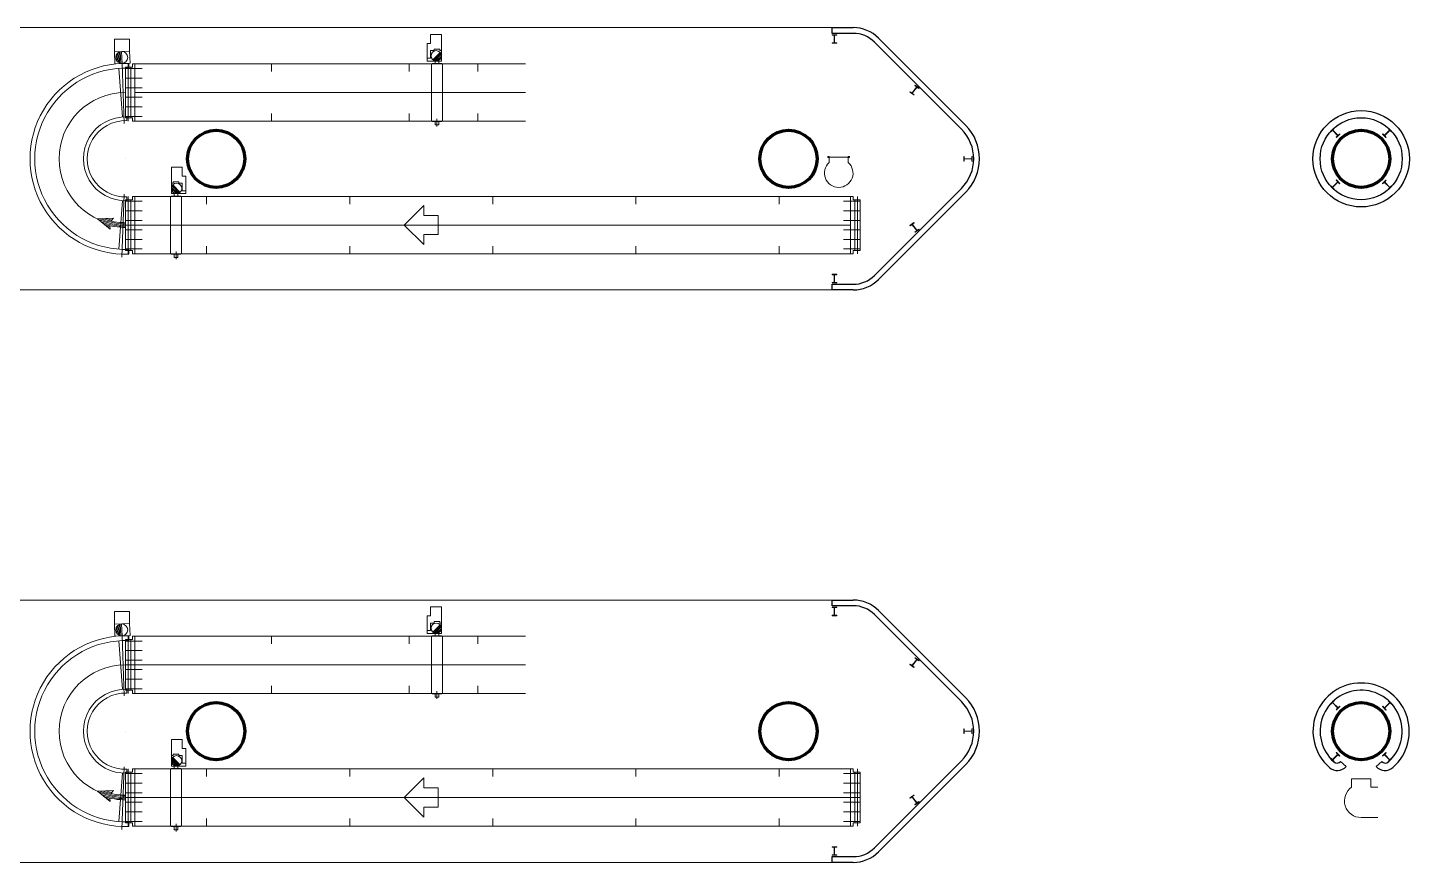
# Model space of a CAD drawing. Header units: metres. Extents: x 1807 to 3745, y 842 to 1968.
# Drawn here: x 3410.05 to 3439.01, y 1545.25 to 1562.75 of the extents above; entities that cross this region are included whole.
import ezdxf

# ---------------------------------------------------------------- set-up
doc = ezdxf.new("R2010")
doc.units = ezdxf.units.M
doc.header["$MEASUREMENT"] = 0
doc.layers.add('Level 1', color=7, linetype='Continuous', lineweight=0)

msp = doc.modelspace()

# ---------------------------------------------------------------- linework, layer by layer
at = {"layer": 'Level 1', "color": 7, "linetype": 'Continuous', "lineweight": 0}
for p, q in [((3390.647, 1562.75), (3427.354, 1562.75)), ((3427.884, 1562.53), (3429.707, 1560.707)), ((3412.188, 1562.256), (3411.868, 1562.242)), ((3411.868, 1562.242), (3411.879, 1561.992)), ((3411.92, 1562.194), (3411.927, 1562.044)), ((3411.944, 1562.22), (3411.953, 1562.02)), ((3411.968, 1562.236), (3411.978, 1562.007)), ((3411.993, 1562.245), (3412.004, 1562)), ((3412.018, 1562.248), (3412.029, 1561.999)), ((3412.188, 1562.256), (3412.199, 1562.006)), ((3418.497, 1562.11), (3418.497, 1562.268)), ((3418.569, 1562.268), (3418.497, 1562.268)), ((3418.697, 1562.232), (3418.543, 1562.078)), ((3418.711, 1562.211), (3418.563, 1562.063)), ((3418.689, 1562.298), (3418.568, 1562.298)), ((3418.569, 1562.268), (3418.569, 1562.298)), ((3418.721, 1562.186), (3418.589, 1562.053)), ((3418.725, 1562.153), (3418.621, 1562.05)), ((3418.689, 1562.268), (3418.689, 1562.298)), ((3418.725, 1562.268), (3418.689, 1562.268)), ((3418.725, 1562.05), (3418.725, 1562.268)), ((3412.199, 1562.006), (3411.879, 1561.992)), ((3412.1, 1561.92), (3412.1, 1560.86)), ((3412.1, 1561.92), (3412.25, 1561.92)), ((3412.1, 1560.88), (3412.1, 1561.9)), ((3412.1, 1561.89), (3412.45, 1561.89)), ((3412.17, 1561.899), (3412.17, 1561.999)), ((3412.25, 1561.99), (3412.3, 1561.99)), ((3412.25, 1561.92), (3412.25, 1561.99)), ((3420.488, 1561.99), (3412.3, 1561.99)), ((3415.163, 1561.99), (3415.163, 1561.83)), ((3418.047, 1561.99), (3418.047, 1561.83)), ((3418.497, 1562.11), (3418.425, 1562.11)), ((3418.425, 1562.05), (3418.425, 1562.11)), ((3418.725, 1562.05), (3418.425, 1562.05)), ((3418.529, 1562), (3418.729, 1562)), ((3418.589, 1562), (3418.589, 1562.05)), ((3418.669, 1562), (3418.669, 1562.05)), ((3419.489, 1561.99), (3419.489, 1561.83)), ((3412.1, 1561.69), (3412.45, 1561.69)), ((3410.709, 1561.391), (3410.711, 1561.389)), ((3410.711, 1561.391), (3410.709, 1561.389)), ((3412.099, 1561.391), (3412.101, 1561.389)), ((3412.101, 1561.391), (3412.099, 1561.389)), ((3412.099, 1561.391), (3412.101, 1561.389)), ((3412.099, 1561.389), (3412.101, 1561.391)), ((3412.1, 1561.49), (3412.45, 1561.49)), ((3412.1, 1561.29), (3412.45, 1561.29)), ((3412.299, 1561.391), (3412.301, 1561.389)), ((3412.299, 1561.389), (3412.301, 1561.391)), ((3415.162, 1561.391), (3415.164, 1561.389)), ((3415.162, 1561.389), (3415.164, 1561.391)), ((3415.262, 1561.391), (3415.264, 1561.389)), ((3415.262, 1561.389), (3415.264, 1561.391)), ((3417.99, 1561.391), (3417.988, 1561.389)), ((3417.99, 1561.389), (3417.988, 1561.391)), ((3418.046, 1561.391), (3418.048, 1561.389)), ((3418.046, 1561.389), (3418.048, 1561.391)), ((3418.146, 1561.391), (3418.148, 1561.389)), ((3418.146, 1561.389), (3418.148, 1561.391)), ((3419.488, 1561.391), (3419.49, 1561.389)), ((3419.488, 1561.389), (3419.49, 1561.391)), ((3419.49, 1561.391), (3419.488, 1561.389)), ((3419.49, 1561.389), (3419.488, 1561.391)), ((3419.588, 1561.391), (3419.59, 1561.389)), ((3419.588, 1561.389), (3419.59, 1561.391)), ((3412.1, 1561.09), (3412.45, 1561.09)), ((3412.1, 1560.89), (3412.45, 1560.89)), ((3412.1, 1560.86), (3412.25, 1560.86)), ((3412.129, 1560.88), (3412.129, 1560.799)), ((3412.25, 1560.86), (3412.25, 1560.79)), ((3412.25, 1560.79), (3412.3, 1560.79)), ((3420.488, 1560.79), (3412.3, 1560.79)), ((3415.163, 1560.95), (3415.163, 1560.79)), ((3418.047, 1560.95), (3418.047, 1560.79)), ((3418.529, 1560.78), (3418.729, 1560.78)), ((3418.589, 1560.71), (3418.589, 1560.78)), ((3418.589, 1560.71), (3418.669, 1560.71)), ((3418.669, 1560.71), (3418.669, 1560.78)), ((3419.489, 1560.95), (3419.489, 1560.79)), ((3412.099, 1559.999), (3412.101, 1560.001)), ((3412.099, 1560.001), (3412.101, 1559.999)), ((3413.1, 1559.518), (3413.22, 1559.518)), ((3413.1, 1559.488), (3413.1, 1559.518)), ((3413.22, 1559.488), (3413.22, 1559.518)), ((3413.064, 1559.488), (3413.1, 1559.488)), ((3413.064, 1559.27), (3413.064, 1559.488)), ((3413.064, 1559.373), (3413.168, 1559.27)), ((3413.064, 1559.27), (3413.364, 1559.27)), ((3413.067, 1559.406), (3413.2, 1559.273)), ((3413.077, 1559.431), (3413.225, 1559.283)), ((3413.092, 1559.452), (3413.246, 1559.297)), ((3413.12, 1559.22), (3413.12, 1559.27)), ((3413.2, 1559.22), (3413.2, 1559.27)), ((3413.22, 1559.488), (3413.292, 1559.488)), ((3413.292, 1559.33), (3413.292, 1559.488)), ((3413.292, 1559.33), (3413.364, 1559.33)), ((3413.364, 1559.27), (3413.364, 1559.33)), ((3429.707, 1559.293), (3427.884, 1557.47)), ((3412.1, 1558.08), (3412.1, 1559.14)), ((3412.1, 1559.14), (3412.25, 1559.14)), ((3412.1, 1558.1), (3412.1, 1559.12)), ((3412.1, 1559.11), (3412.45, 1559.11)), ((3412.129, 1559.12), (3412.129, 1559.201)), ((3412.25, 1559.21), (3412.3, 1559.21)), ((3412.25, 1559.14), (3412.25, 1559.21)), ((3412.3, 1559.21), (3427.3, 1559.21)), ((3413.26, 1559.22), (3413.06, 1559.22)), ((3413.8, 1559.05), (3413.8, 1559.21)), ((3416.8, 1559.05), (3416.8, 1559.21)), ((3418.355, 1559.02), (3417.945, 1558.61)), ((3418.355, 1558.81), (3418.355, 1559.02)), ((3419.8, 1559.05), (3419.8, 1559.21)), ((3422.8, 1559.05), (3422.8, 1559.21)), ((3425.8, 1559.05), (3425.8, 1559.21)), ((3427.5, 1559.11), (3427.15, 1559.11)), ((3427.35, 1559.21), (3427.3, 1559.21)), ((3427.35, 1559.14), (3427.35, 1559.21)), ((3427.5, 1559.14), (3427.35, 1559.14)), ((3427.5, 1559.14), (3427.5, 1558.08)), ((3411.85, 1558.755), (3411.514, 1558.74)), ((3411.778, 1558.525), (3411.514, 1558.74)), ((3411.85, 1558.755), (3411.795, 1558.695)), ((3412.1, 1558.91), (3412.45, 1558.91)), ((3412.1, 1558.71), (3412.45, 1558.71)), ((3412.1, 1558.66), (3412.1, 1558.56)), ((3418.655, 1558.81), (3418.355, 1558.81)), ((3418.655, 1558.41), (3418.655, 1558.81)), ((3427.5, 1558.91), (3427.15, 1558.91)), ((3427.5, 1558.71), (3427.15, 1558.71)), ((3411.778, 1558.525), (3411.771, 1558.598)), ((3412.099, 1558.609), (3412.101, 1558.611)), ((3412.099, 1558.611), (3412.101, 1558.609)), ((3412.099, 1558.609), (3412.101, 1558.611)), ((3412.099, 1558.611), (3412.101, 1558.609)), ((3412.1, 1558.51), (3412.45, 1558.51)), ((3412.299, 1558.609), (3412.301, 1558.611)), ((3412.299, 1558.611), (3412.301, 1558.609)), ((3412.299, 1558.611), (3412.301, 1558.609)), ((3412.299, 1558.609), (3412.301, 1558.611)), ((3413.799, 1558.609), (3413.801, 1558.611)), ((3413.799, 1558.611), (3413.801, 1558.609)), ((3413.799, 1558.611), (3413.801, 1558.609)), ((3413.799, 1558.609), (3413.801, 1558.611)), ((3413.899, 1558.609), (3413.901, 1558.611)), ((3413.899, 1558.611), (3413.901, 1558.609)), ((3416.799, 1558.609), (3416.801, 1558.611)), ((3416.799, 1558.611), (3416.801, 1558.609)), ((3416.899, 1558.609), (3416.901, 1558.611)), ((3416.899, 1558.611), (3416.901, 1558.609)), ((3417.946, 1558.609), (3417.944, 1558.611)), ((3417.946, 1558.611), (3417.944, 1558.609)), ((3418.355, 1558.2), (3417.945, 1558.61)), ((3418.301, 1558.609), (3418.299, 1558.611)), ((3418.301, 1558.611), (3418.299, 1558.609)), ((3418.355, 1558.2), (3418.355, 1558.41)), ((3418.655, 1558.41), (3418.355, 1558.41)), ((3419.799, 1558.609), (3419.801, 1558.611)), ((3419.799, 1558.611), (3419.801, 1558.609)), ((3419.899, 1558.609), (3419.901, 1558.611)), ((3419.899, 1558.611), (3419.901, 1558.609)), ((3422.799, 1558.609), (3422.801, 1558.611)), ((3422.799, 1558.611), (3422.801, 1558.609)), ((3422.899, 1558.609), (3422.901, 1558.611)), ((3422.899, 1558.611), (3422.901, 1558.609)), ((3425.799, 1558.609), (3425.801, 1558.611)), ((3425.799, 1558.611), (3425.801, 1558.609)), ((3425.899, 1558.609), (3425.901, 1558.611)), ((3425.899, 1558.611), (3425.901, 1558.609)), ((3427.5, 1558.51), (3427.15, 1558.51)), ((3427.301, 1558.611), (3427.299, 1558.609)), ((3427.301, 1558.609), (3427.299, 1558.611)), ((3427.501, 1558.611), (3427.499, 1558.609)), ((3427.501, 1558.609), (3427.499, 1558.611)), ((3412.1, 1558.31), (3412.45, 1558.31)), ((3412.1, 1558.11), (3412.45, 1558.11)), ((3412.1, 1558.08), (3412.25, 1558.08)), ((3412.17, 1558.001), (3412.17, 1558.101)), ((3412.25, 1558.08), (3412.25, 1558.01)), ((3413.8, 1558.01), (3413.8, 1558.17)), ((3416.8, 1558.01), (3416.8, 1558.17)), ((3419.8, 1558.01), (3419.8, 1558.17)), ((3422.8, 1558.01), (3422.8, 1558.17)), ((3425.8, 1558.01), (3425.8, 1558.17)), ((3427.5, 1558.31), (3427.15, 1558.31)), ((3427.5, 1558.11), (3427.15, 1558.11)), ((3427.5, 1558.08), (3427.35, 1558.08)), ((3427.35, 1558.08), (3427.35, 1558.01)), ((3412.25, 1558.01), (3412.3, 1558.01)), ((3412.3, 1558.01), (3427.3, 1558.01)), ((3413.26, 1558), (3413.06, 1558)), ((3413.12, 1557.93), (3413.12, 1558)), ((3413.2, 1557.93), (3413.12, 1557.93)), ((3413.2, 1557.93), (3413.2, 1558)), ((3427.35, 1558.01), (3427.3, 1558.01)), ((3427.354, 1557.25), (3390.647, 1557.25)), ((3390.647, 1550.75), (3427.354, 1550.75)), ((3412.188, 1550.256), (3411.868, 1550.242)), ((3412.188, 1550.256), (3412.199, 1550.006)), ((3418.497, 1550.11), (3418.497, 1550.268)), ((3418.569, 1550.268), (3418.497, 1550.268)), ((3418.689, 1550.298), (3418.568, 1550.298)), ((3418.569, 1550.268), (3418.569, 1550.298)), ((3418.689, 1550.268), (3418.689, 1550.298)), ((3418.725, 1550.268), (3418.689, 1550.268)), ((3418.725, 1550.05), (3418.725, 1550.268)), ((3427.884, 1550.53), (3429.707, 1548.707)), ((3411.868, 1550.242), (3411.879, 1549.992)), ((3412.199, 1550.006), (3411.879, 1549.992)), ((3411.92, 1550.194), (3411.927, 1550.044)), ((3411.944, 1550.22), (3411.953, 1550.02)), ((3411.968, 1550.236), (3411.978, 1550.007)), ((3411.993, 1550.245), (3412.004, 1550)), ((3412.018, 1550.248), (3412.029, 1549.999)), ((3412.17, 1549.899), (3412.17, 1549.999)), ((3412.25, 1549.99), (3412.3, 1549.99)), ((3412.25, 1549.92), (3412.25, 1549.99)), ((3420.488, 1549.99), (3412.3, 1549.99)), ((3415.163, 1549.99), (3415.163, 1549.83)), ((3418.047, 1549.99), (3418.047, 1549.83)), ((3418.497, 1550.11), (3418.425, 1550.11)), ((3418.425, 1550.05), (3418.425, 1550.11)), ((3418.725, 1550.05), (3418.425, 1550.05)), ((3418.529, 1550), (3418.729, 1550)), ((3418.697, 1550.232), (3418.543, 1550.078)), ((3418.711, 1550.211), (3418.563, 1550.063)), ((3418.721, 1550.186), (3418.589, 1550.053)), ((3418.589, 1550), (3418.589, 1550.05)), ((3418.725, 1550.153), (3418.621, 1550.05)), ((3418.669, 1550), (3418.669, 1550.05)), ((3419.489, 1549.99), (3419.489, 1549.83)), ((3412.1, 1549.92), (3412.1, 1548.86)), ((3412.1, 1549.92), (3412.25, 1549.92)), ((3412.1, 1548.88), (3412.1, 1549.9)), ((3412.1, 1549.89), (3412.45, 1549.89)), ((3412.1, 1549.69), (3412.45, 1549.69)), ((3410.709, 1549.391), (3410.711, 1549.389)), ((3410.711, 1549.391), (3410.709, 1549.389)), ((3412.099, 1549.391), (3412.101, 1549.389)), ((3412.101, 1549.391), (3412.099, 1549.389)), ((3412.099, 1549.391), (3412.101, 1549.389)), ((3412.099, 1549.389), (3412.101, 1549.391)), ((3412.1, 1549.49), (3412.45, 1549.49)), ((3412.299, 1549.391), (3412.301, 1549.389)), ((3412.299, 1549.389), (3412.301, 1549.391)), ((3415.162, 1549.391), (3415.164, 1549.389)), ((3415.162, 1549.389), (3415.164, 1549.391)), ((3415.262, 1549.391), (3415.264, 1549.389)), ((3415.262, 1549.389), (3415.264, 1549.391)), ((3417.99, 1549.391), (3417.988, 1549.389)), ((3417.99, 1549.389), (3417.988, 1549.391)), ((3418.046, 1549.391), (3418.048, 1549.389)), ((3418.046, 1549.389), (3418.048, 1549.391)), ((3418.146, 1549.391), (3418.148, 1549.389)), ((3418.146, 1549.389), (3418.148, 1549.391)), ((3419.488, 1549.391), (3419.49, 1549.389)), ((3419.488, 1549.389), (3419.49, 1549.391)), ((3419.49, 1549.391), (3419.488, 1549.389)), ((3419.49, 1549.389), (3419.488, 1549.391)), ((3419.588, 1549.391), (3419.59, 1549.389)), ((3419.588, 1549.389), (3419.59, 1549.391)), ((3412.1, 1549.29), (3412.45, 1549.29)), ((3412.1, 1549.09), (3412.45, 1549.09)), ((3412.1, 1548.89), (3412.45, 1548.89)), ((3412.1, 1548.86), (3412.25, 1548.86)), ((3412.129, 1548.88), (3412.129, 1548.799)), ((3412.25, 1548.86), (3412.25, 1548.79)), ((3415.163, 1548.95), (3415.163, 1548.79)), ((3418.047, 1548.95), (3418.047, 1548.79)), ((3419.489, 1548.95), (3419.489, 1548.79)), ((3412.25, 1548.79), (3412.3, 1548.79)), ((3420.488, 1548.79), (3412.3, 1548.79)), ((3418.529, 1548.78), (3418.729, 1548.78)), ((3418.589, 1548.71), (3418.589, 1548.78)), ((3418.589, 1548.71), (3418.669, 1548.71)), ((3418.669, 1548.71), (3418.669, 1548.78)), ((3412.099, 1547.999), (3412.101, 1548.001)), ((3412.099, 1548.001), (3412.101, 1547.999)), ((3413.064, 1547.488), (3413.1, 1547.488)), ((3413.064, 1547.27), (3413.064, 1547.488)), ((3413.064, 1547.373), (3413.168, 1547.27)), ((3413.067, 1547.406), (3413.2, 1547.273)), ((3413.077, 1547.431), (3413.225, 1547.283)), ((3413.092, 1547.452), (3413.246, 1547.297)), ((3413.1, 1547.518), (3413.22, 1547.518)), ((3413.1, 1547.488), (3413.1, 1547.518)), ((3413.22, 1547.488), (3413.22, 1547.518)), ((3413.22, 1547.488), (3413.292, 1547.488)), ((3413.292, 1547.33), (3413.292, 1547.488)), ((3412.1, 1546.08), (3412.1, 1547.14)), ((3412.1, 1547.14), (3412.25, 1547.14)), ((3412.1, 1546.1), (3412.1, 1547.12)), ((3412.1, 1547.11), (3412.45, 1547.11)), ((3412.129, 1547.12), (3412.129, 1547.201)), ((3412.25, 1547.21), (3412.3, 1547.21)), ((3412.25, 1547.14), (3412.25, 1547.21)), ((3412.3, 1547.21), (3427.3, 1547.21)), ((3413.26, 1547.22), (3413.06, 1547.22)), ((3413.064, 1547.27), (3413.364, 1547.27)), ((3413.12, 1547.22), (3413.12, 1547.27)), ((3413.2, 1547.22), (3413.2, 1547.27)), ((3413.292, 1547.33), (3413.364, 1547.33)), ((3413.364, 1547.27), (3413.364, 1547.33)), ((3413.8, 1547.05), (3413.8, 1547.21)), ((3416.8, 1547.05), (3416.8, 1547.21)), ((3419.8, 1547.05), (3419.8, 1547.21)), ((3422.8, 1547.05), (3422.8, 1547.21)), ((3425.8, 1547.05), (3425.8, 1547.21)), ((3427.5, 1547.11), (3427.15, 1547.11)), ((3427.35, 1547.21), (3427.3, 1547.21)), ((3427.35, 1547.14), (3427.35, 1547.21)), ((3427.5, 1547.14), (3427.35, 1547.14)), ((3427.5, 1547.14), (3427.5, 1546.08)), ((3429.707, 1547.293), (3427.884, 1545.47)), ((3412.1, 1546.91), (3412.45, 1546.91)), ((3418.355, 1547.02), (3417.945, 1546.61)), ((3418.355, 1546.81), (3418.355, 1547.02)), ((3418.655, 1546.81), (3418.355, 1546.81)), ((3418.655, 1546.41), (3418.655, 1546.81)), ((3427.5, 1546.91), (3427.15, 1546.91)), ((3411.85, 1546.755), (3411.514, 1546.74)), ((3411.778, 1546.525), (3411.514, 1546.74)), ((3411.778, 1546.525), (3411.771, 1546.598)), ((3411.85, 1546.755), (3411.795, 1546.695)), ((3412.099, 1546.609), (3412.101, 1546.611)), ((3412.099, 1546.611), (3412.101, 1546.609)), ((3412.099, 1546.609), (3412.101, 1546.611)), ((3412.099, 1546.611), (3412.101, 1546.609)), ((3412.1, 1546.71), (3412.45, 1546.71)), ((3412.1, 1546.66), (3412.1, 1546.56)), ((3412.1, 1546.51), (3412.45, 1546.51)), ((3412.299, 1546.609), (3412.301, 1546.611)), ((3412.299, 1546.611), (3412.301, 1546.609)), ((3412.299, 1546.611), (3412.301, 1546.609)), ((3412.299, 1546.609), (3412.301, 1546.611)), ((3413.799, 1546.609), (3413.801, 1546.611)), ((3413.799, 1546.611), (3413.801, 1546.609)), ((3413.799, 1546.611), (3413.801, 1546.609)), ((3413.799, 1546.609), (3413.801, 1546.611)), ((3413.899, 1546.609), (3413.901, 1546.611)), ((3413.899, 1546.611), (3413.901, 1546.609)), ((3416.799, 1546.609), (3416.801, 1546.611)), ((3416.799, 1546.611), (3416.801, 1546.609)), ((3416.899, 1546.609), (3416.901, 1546.611)), ((3416.899, 1546.611), (3416.901, 1546.609)), ((3417.946, 1546.609), (3417.944, 1546.611)), ((3417.946, 1546.611), (3417.944, 1546.609)), ((3418.355, 1546.2), (3417.945, 1546.61)), ((3418.301, 1546.609), (3418.299, 1546.611)), ((3418.301, 1546.611), (3418.299, 1546.609)), ((3419.799, 1546.609), (3419.801, 1546.611)), ((3419.799, 1546.611), (3419.801, 1546.609)), ((3419.899, 1546.609), (3419.901, 1546.611)), ((3419.899, 1546.611), (3419.901, 1546.609)), ((3422.799, 1546.609), (3422.801, 1546.611)), ((3422.799, 1546.611), (3422.801, 1546.609)), ((3422.899, 1546.609), (3422.901, 1546.611)), ((3422.899, 1546.611), (3422.901, 1546.609)), ((3425.799, 1546.609), (3425.801, 1546.611)), ((3425.799, 1546.611), (3425.801, 1546.609)), ((3425.899, 1546.609), (3425.901, 1546.611)), ((3425.899, 1546.611), (3425.901, 1546.609)), ((3427.5, 1546.71), (3427.15, 1546.71)), ((3427.5, 1546.51), (3427.15, 1546.51)), ((3427.301, 1546.611), (3427.299, 1546.609)), ((3427.301, 1546.609), (3427.299, 1546.611)), ((3427.501, 1546.611), (3427.499, 1546.609)), ((3427.501, 1546.609), (3427.499, 1546.611)), ((3412.1, 1546.31), (3412.45, 1546.31)), ((3418.355, 1546.2), (3418.355, 1546.41)), ((3418.655, 1546.41), (3418.355, 1546.41)), ((3427.5, 1546.31), (3427.15, 1546.31)), ((3412.1, 1546.11), (3412.45, 1546.11)), ((3412.1, 1546.08), (3412.25, 1546.08)), ((3412.17, 1546.001), (3412.17, 1546.101)), ((3412.25, 1546.08), (3412.25, 1546.01)), ((3412.25, 1546.01), (3412.3, 1546.01)), ((3412.3, 1546.01), (3427.3, 1546.01)), ((3413.26, 1546), (3413.06, 1546)), ((3413.12, 1545.93), (3413.12, 1546)), ((3413.2, 1545.93), (3413.12, 1545.93)), ((3413.2, 1545.93), (3413.2, 1546)), ((3413.8, 1546.01), (3413.8, 1546.17)), ((3416.8, 1546.01), (3416.8, 1546.17)), ((3419.8, 1546.01), (3419.8, 1546.17)), ((3422.8, 1546.01), (3422.8, 1546.17)), ((3425.8, 1546.01), (3425.8, 1546.17)), ((3427.5, 1546.11), (3427.15, 1546.11)), ((3427.35, 1546.01), (3427.3, 1546.01)), ((3427.5, 1546.08), (3427.35, 1546.08)), ((3427.35, 1546.08), (3427.35, 1546.01)), ((3427.354, 1545.25), (3390.647, 1545.25))]:
    msp.add_line(p, q, dxfattribs=at)
at = {"layer": 'Level 1', "color": 7, "linetype": 'Continuous', "lineweight": 30}
for p, q in [((3426.91, 1562.63), (3426.91, 1562.75)), ((3426.91, 1562.75), (3427.354, 1562.75)), ((3427.354, 1562.63), (3426.91, 1562.63)), ((3429.622, 1560.622), (3427.8, 1562.445)), ((3427.884, 1562.53), (3429.707, 1560.707)), ((3427.8, 1557.555), (3429.622, 1559.378)), ((3429.707, 1559.293), (3427.884, 1557.47)), ((3426.91, 1557.37), (3427.354, 1557.37)), ((3426.91, 1557.25), (3426.91, 1557.37)), ((3427.354, 1557.25), (3426.91, 1557.25)), ((3426.91, 1550.63), (3426.91, 1550.75)), ((3426.91, 1550.75), (3427.354, 1550.75)), ((3427.354, 1550.63), (3426.91, 1550.63)), ((3429.622, 1548.622), (3427.8, 1550.445)), ((3427.884, 1550.53), (3429.707, 1548.707)), ((3427.8, 1545.555), (3429.622, 1547.378)), ((3437.687, 1547.262), (3437.569, 1547.366)), ((3438.313, 1547.262), (3438.431, 1547.366)), ((3438.313, 1547.262), (3438.431, 1547.366)), ((3429.707, 1547.293), (3427.884, 1545.47)), ((3426.91, 1545.37), (3427.354, 1545.37)), ((3426.91, 1545.25), (3426.91, 1545.37)), ((3427.354, 1545.25), (3426.91, 1545.25))]:
    msp.add_line(p, q, dxfattribs=at)
at = {"layer": 'Level 1', "color": 7, "linetype": 'Continuous', "lineweight": 0, "ltscale": 4}
for p, q in [((3411.868, 1562.242), (3411.868, 1562.506)), ((3411.868, 1562.506), (3412.188, 1562.506)), ((3412.188, 1562.256), (3412.188, 1562.506)), ((3418.425, 1562.11), (3418.425, 1562.418)), ((3418.497, 1562.418), (3418.425, 1562.418)), ((3418.497, 1562.606), (3418.725, 1562.606)), ((3418.497, 1562.418), (3418.497, 1562.606)), ((3418.725, 1562.606), (3418.725, 1562.268)), ((3411.965, 1561.895), (3412.041, 1560.878)), ((3412.029, 1561.999), (3412.076, 1560.742)), ((3412.155, 1561.99), (3412.155, 1560.789)), ((3412.21, 1561.92), (3412.21, 1560.86)), ((3412.3, 1561.99), (3412.3, 1560.79)), ((3418.516, 1560.79), (3418.516, 1561.99)), ((3418.742, 1560.79), (3418.742, 1561.99)), ((3420.488, 1561.39), (3412.3, 1561.39)), ((3418.629, 1560.84), (3418.629, 1560.676)), ((3413.064, 1559.826), (3413.064, 1559.488)), ((3413.292, 1559.826), (3413.064, 1559.826)), ((3413.292, 1559.638), (3413.292, 1559.826)), ((3413.292, 1559.638), (3413.364, 1559.638)), ((3413.364, 1559.33), (3413.364, 1559.638)), ((3412.076, 1559.256), (3412.027, 1557.939)), ((3411.965, 1558.105), (3412.041, 1559.122)), ((3412.155, 1558.01), (3412.155, 1559.211)), ((3412.21, 1558.08), (3412.21, 1559.14)), ((3412.3, 1558.01), (3412.3, 1559.21)), ((3413.047, 1558.01), (3413.047, 1559.21)), ((3413.273, 1558.01), (3413.273, 1559.21)), ((3427.3, 1559.21), (3427.3, 1558.01)), ((3427.39, 1559.14), (3427.39, 1558.08)), ((3427.445, 1559.21), (3427.445, 1558.009)), ((3412.1, 1558.61), (3427.3, 1558.61)), ((3413.16, 1558.06), (3413.16, 1557.896)), ((3418.497, 1550.606), (3418.725, 1550.606)), ((3418.497, 1550.418), (3418.497, 1550.606)), ((3418.725, 1550.606), (3418.725, 1550.268)), ((3411.868, 1550.242), (3411.868, 1550.506)), ((3411.868, 1550.506), (3412.188, 1550.506)), ((3412.188, 1550.256), (3412.188, 1550.506)), ((3418.425, 1550.11), (3418.425, 1550.418)), ((3418.497, 1550.418), (3418.425, 1550.418)), ((3412.029, 1549.999), (3412.076, 1548.742)), ((3412.155, 1549.99), (3412.155, 1548.789)), ((3412.3, 1549.99), (3412.3, 1548.79)), ((3418.516, 1548.79), (3418.516, 1549.99)), ((3418.742, 1548.79), (3418.742, 1549.99)), ((3411.965, 1549.895), (3412.041, 1548.878)), ((3412.21, 1549.92), (3412.21, 1548.86)), ((3420.488, 1549.39), (3412.1, 1549.39)), ((3418.629, 1548.84), (3418.629, 1548.676)), ((3413.064, 1547.826), (3413.064, 1547.488)), ((3413.292, 1547.826), (3413.064, 1547.826)), ((3413.292, 1547.638), (3413.292, 1547.826)), ((3413.292, 1547.638), (3413.364, 1547.638)), ((3413.364, 1547.33), (3413.364, 1547.638)), ((3411.965, 1546.105), (3412.041, 1547.122)), ((3412.076, 1547.256), (3412.027, 1545.939)), ((3412.155, 1546.01), (3412.155, 1547.211)), ((3412.21, 1546.08), (3412.21, 1547.14)), ((3412.3, 1546.01), (3412.3, 1547.21)), ((3413.047, 1546.01), (3413.047, 1547.21)), ((3413.273, 1546.01), (3413.273, 1547.21)), ((3427.3, 1547.21), (3427.3, 1546.01)), ((3427.39, 1547.14), (3427.39, 1546.08)), ((3427.445, 1547.21), (3427.445, 1546.009)), ((3412.1, 1546.61), (3427.5, 1546.61)), ((3413.16, 1546.06), (3413.16, 1545.896))]:
    msp.add_line(p, q, dxfattribs=at)
at = {"layer": 'Level 1', "color": 7, "linetype": 'Continuous', "lineweight": 13}
for p, q in [((3427.011, 1562.6), (3426.91, 1562.6)), ((3426.91, 1562.6), (3426.91, 1562.592)), ((3426.91, 1562.592), (3426.95, 1562.592)), ((3426.95, 1562.43), (3426.91, 1562.43)), ((3426.91, 1562.43), (3426.91, 1562.422)), ((3426.91, 1562.422), (3427.011, 1562.422)), ((3426.958, 1562.584), (3426.958, 1562.438)), ((3426.963, 1562.438), (3426.963, 1562.584)), ((3426.97, 1562.592), (3427.011, 1562.592)), ((3427.011, 1562.43), (3426.97, 1562.43)), ((3427.011, 1562.592), (3427.011, 1562.6)), ((3427.011, 1562.422), (3427.011, 1562.43)), ((3428.549, 1561.406), (3428.544, 1561.4)), ((3428.544, 1561.4), (3428.625, 1561.338)), ((3428.581, 1561.381), (3428.549, 1561.406)), ((3428.681, 1561.499), (3428.592, 1561.383)), ((3428.596, 1561.38), (3428.685, 1561.496)), ((3428.63, 1561.344), (3428.597, 1561.369)), ((3428.625, 1561.338), (3428.63, 1561.344)), ((3428.652, 1561.541), (3428.648, 1561.535)), ((3428.648, 1561.535), (3428.68, 1561.51)), ((3428.733, 1561.479), (3428.652, 1561.541)), ((3428.696, 1561.498), (3428.728, 1561.473)), ((3428.728, 1561.473), (3428.733, 1561.479)), ((3437.43, 1560.643), (3437.358, 1560.571)), ((3437.358, 1560.571), (3437.364, 1560.566)), ((3437.364, 1560.566), (3437.393, 1560.595)), ((3437.403, 1560.595), (3437.507, 1560.491)), ((3437.407, 1560.609), (3437.435, 1560.638)), ((3437.51, 1560.494), (3437.407, 1560.598)), ((3437.435, 1560.638), (3437.43, 1560.643)), ((3437.507, 1560.48), (3437.478, 1560.451)), ((3437.478, 1560.451), (3437.484, 1560.446)), ((3437.484, 1560.446), (3437.556, 1560.517)), ((3437.55, 1560.523), (3437.521, 1560.494)), ((3437.556, 1560.517), (3437.55, 1560.523)), ((3438.451, 1560.522), (3438.446, 1560.516)), ((3438.446, 1560.516), (3438.517, 1560.444)), ((3438.48, 1560.493), (3438.451, 1560.522)), ((3438.595, 1560.597), (3438.491, 1560.493)), ((3438.494, 1560.49), (3438.598, 1560.593)), ((3438.523, 1560.45), (3438.494, 1560.479)), ((3438.517, 1560.444), (3438.523, 1560.45)), ((3438.571, 1560.642), (3438.566, 1560.636)), ((3438.566, 1560.636), (3438.595, 1560.607)), ((3438.643, 1560.57), (3438.571, 1560.642)), ((3438.609, 1560.593), (3438.637, 1560.565)), ((3438.637, 1560.565), (3438.643, 1560.57)), ((3426.85, 1560.05), (3426.825, 1560.05)), ((3426.825, 1560.05), (3426.825, 1560.025)), ((3426.825, 1560.025), (3426.85, 1560.025)), ((3426.85, 1560.025), (3426.85, 1560.05)), ((3427.25, 1560.037), (3426.85, 1560.037)), ((3426.85, 1560.037), (3426.85, 1559.924)), ((3427.25, 1560.05), (3427.275, 1560.05)), ((3427.25, 1560.025), (3427.25, 1560.05)), ((3427.25, 1559.924), (3427.25, 1560.037)), ((3427.275, 1560.025), (3427.25, 1560.025)), ((3427.275, 1560.05), (3427.275, 1560.025)), ((3429.68, 1560.051), (3429.672, 1560.051)), ((3429.672, 1560.051), (3429.672, 1559.949)), ((3429.672, 1559.949), (3429.68, 1559.949)), ((3429.68, 1560.01), (3429.68, 1560.051)), ((3429.68, 1559.949), (3429.68, 1559.99)), ((3429.834, 1560.002), (3429.688, 1560.002)), ((3429.688, 1559.998), (3429.834, 1559.998)), ((3429.85, 1560.051), (3429.842, 1560.051)), ((3429.842, 1560.051), (3429.842, 1560.01)), ((3429.842, 1559.99), (3429.842, 1559.949)), ((3429.842, 1559.949), (3429.85, 1559.949)), ((3429.85, 1559.949), (3429.85, 1560.051)), ((3437.483, 1559.556), (3437.477, 1559.55)), ((3437.477, 1559.55), (3437.506, 1559.521)), ((3437.554, 1559.484), (3437.483, 1559.556)), ((3438.516, 1559.554), (3438.444, 1559.483)), ((3438.493, 1559.52), (3438.522, 1559.549)), ((3438.522, 1559.549), (3438.516, 1559.554)), ((3437.363, 1559.435), (3437.357, 1559.43)), ((3437.357, 1559.43), (3437.429, 1559.358)), ((3437.391, 1559.407), (3437.363, 1559.435)), ((3437.506, 1559.51), (3437.402, 1559.407)), ((3437.405, 1559.403), (3437.509, 1559.507)), ((3437.434, 1559.364), (3437.405, 1559.393)), ((3437.429, 1559.358), (3437.434, 1559.364)), ((3437.52, 1559.507), (3437.549, 1559.478)), ((3437.549, 1559.478), (3437.554, 1559.484)), ((3438.444, 1559.483), (3438.45, 1559.477)), ((3438.45, 1559.477), (3438.479, 1559.506)), ((3438.49, 1559.506), (3438.593, 1559.402)), ((3438.597, 1559.405), (3438.493, 1559.509)), ((3438.593, 1559.391), (3438.565, 1559.362)), ((3438.565, 1559.362), (3438.57, 1559.357)), ((3438.57, 1559.357), (3438.642, 1559.429)), ((3438.636, 1559.434), (3438.607, 1559.405)), ((3438.642, 1559.429), (3438.636, 1559.434)), ((3428.544, 1558.6), (3428.625, 1558.662)), ((3428.63, 1558.656), (3428.597, 1558.631)), ((3428.625, 1558.662), (3428.63, 1558.656)), ((3428.549, 1558.594), (3428.544, 1558.6)), ((3428.581, 1558.619), (3428.549, 1558.594)), ((3428.681, 1558.501), (3428.592, 1558.617)), ((3428.596, 1558.62), (3428.685, 1558.504)), ((3428.648, 1558.465), (3428.68, 1558.49)), ((3428.652, 1558.459), (3428.648, 1558.465)), ((3428.733, 1558.521), (3428.652, 1558.459)), ((3428.696, 1558.502), (3428.728, 1558.527)), ((3428.728, 1558.527), (3428.733, 1558.521)), ((3426.91, 1557.57), (3426.91, 1557.578)), ((3426.91, 1557.578), (3427.011, 1557.578)), ((3426.95, 1557.57), (3426.91, 1557.57)), ((3426.958, 1557.416), (3426.958, 1557.562)), ((3426.963, 1557.562), (3426.963, 1557.416)), ((3427.011, 1557.57), (3426.97, 1557.57)), ((3427.011, 1557.578), (3427.011, 1557.57)), ((3426.91, 1557.4), (3426.91, 1557.408)), ((3426.91, 1557.408), (3426.95, 1557.408)), ((3427.011, 1557.4), (3426.91, 1557.4)), ((3426.97, 1557.408), (3427.011, 1557.408)), ((3427.011, 1557.408), (3427.011, 1557.4)), ((3427.011, 1550.6), (3426.91, 1550.6)), ((3426.91, 1550.6), (3426.91, 1550.592)), ((3426.91, 1550.592), (3426.95, 1550.592)), ((3426.958, 1550.584), (3426.958, 1550.438)), ((3426.963, 1550.438), (3426.963, 1550.584)), ((3426.97, 1550.592), (3427.011, 1550.592)), ((3427.011, 1550.592), (3427.011, 1550.6)), ((3426.95, 1550.43), (3426.91, 1550.43)), ((3426.91, 1550.43), (3426.91, 1550.422)), ((3426.91, 1550.422), (3427.011, 1550.422)), ((3427.011, 1550.43), (3426.97, 1550.43)), ((3427.011, 1550.422), (3427.011, 1550.43)), ((3428.549, 1549.406), (3428.544, 1549.4)), ((3428.544, 1549.4), (3428.625, 1549.338)), ((3428.581, 1549.381), (3428.549, 1549.406)), ((3428.681, 1549.499), (3428.592, 1549.383)), ((3428.596, 1549.38), (3428.685, 1549.496)), ((3428.652, 1549.541), (3428.648, 1549.535)), ((3428.648, 1549.535), (3428.68, 1549.51)), ((3428.733, 1549.479), (3428.652, 1549.541)), ((3428.696, 1549.498), (3428.728, 1549.473)), ((3428.728, 1549.473), (3428.733, 1549.479)), ((3428.63, 1549.344), (3428.597, 1549.369)), ((3428.625, 1549.338), (3428.63, 1549.344)), ((3437.43, 1548.643), (3437.358, 1548.571)), ((3437.358, 1548.571), (3437.364, 1548.566)), ((3437.364, 1548.566), (3437.393, 1548.595)), ((3437.403, 1548.595), (3437.507, 1548.491)), ((3437.407, 1548.609), (3437.435, 1548.638)), ((3437.51, 1548.494), (3437.407, 1548.598)), ((3437.435, 1548.638), (3437.43, 1548.643)), ((3437.484, 1548.446), (3437.556, 1548.517)), ((3437.55, 1548.523), (3437.521, 1548.494)), ((3437.556, 1548.517), (3437.55, 1548.523)), ((3438.451, 1548.522), (3438.446, 1548.516)), ((3438.446, 1548.516), (3438.517, 1548.444)), ((3438.48, 1548.493), (3438.451, 1548.522)), ((3438.595, 1548.597), (3438.491, 1548.493)), ((3438.494, 1548.49), (3438.598, 1548.593)), ((3438.571, 1548.642), (3438.566, 1548.636)), ((3438.566, 1548.636), (3438.595, 1548.607)), ((3438.643, 1548.57), (3438.571, 1548.642)), ((3438.609, 1548.593), (3438.637, 1548.565)), ((3438.637, 1548.565), (3438.643, 1548.57)), ((3437.507, 1548.48), (3437.478, 1548.451)), ((3437.478, 1548.451), (3437.484, 1548.446)), ((3438.523, 1548.45), (3438.494, 1548.479)), ((3438.517, 1548.444), (3438.523, 1548.45)), ((3429.68, 1548.051), (3429.672, 1548.051)), ((3429.672, 1548.051), (3429.672, 1547.949)), ((3429.672, 1547.949), (3429.68, 1547.949)), ((3429.68, 1548.01), (3429.68, 1548.051)), ((3429.68, 1547.949), (3429.68, 1547.99)), ((3429.834, 1548.002), (3429.688, 1548.002)), ((3429.688, 1547.998), (3429.834, 1547.998)), ((3429.85, 1548.051), (3429.842, 1548.051)), ((3429.842, 1548.051), (3429.842, 1548.01)), ((3429.842, 1547.99), (3429.842, 1547.949)), ((3429.842, 1547.949), (3429.85, 1547.949)), ((3429.85, 1547.949), (3429.85, 1548.051)), ((3437.363, 1547.435), (3437.357, 1547.43)), ((3437.357, 1547.43), (3437.429, 1547.358)), ((3437.391, 1547.407), (3437.363, 1547.435)), ((3437.506, 1547.51), (3437.402, 1547.407)), ((3437.405, 1547.403), (3437.509, 1547.507)), ((3437.434, 1547.364), (3437.405, 1547.393)), ((3437.429, 1547.358), (3437.434, 1547.364)), ((3437.483, 1547.556), (3437.477, 1547.55)), ((3437.477, 1547.55), (3437.506, 1547.521)), ((3437.554, 1547.484), (3437.483, 1547.556)), ((3437.52, 1547.507), (3437.549, 1547.478)), ((3437.549, 1547.478), (3437.554, 1547.484)), ((3438.516, 1547.554), (3438.444, 1547.483)), ((3438.444, 1547.483), (3438.45, 1547.477)), ((3438.45, 1547.477), (3438.479, 1547.506)), ((3438.49, 1547.506), (3438.593, 1547.402)), ((3438.493, 1547.52), (3438.522, 1547.549)), ((3438.597, 1547.405), (3438.493, 1547.509)), ((3438.522, 1547.549), (3438.516, 1547.554)), ((3438.593, 1547.391), (3438.565, 1547.362)), ((3438.565, 1547.362), (3438.57, 1547.357)), ((3438.57, 1547.357), (3438.642, 1547.429)), ((3438.636, 1547.434), (3438.607, 1547.405)), ((3438.642, 1547.429), (3438.636, 1547.434)), ((3438.2, 1547), (3437.8, 1547)), ((3437.8, 1547), (3437.8, 1546.827)), ((3438.2, 1546.827), (3438.2, 1547)), ((3438.35, 1546.827), (3438.2, 1546.827)), ((3428.544, 1546.6), (3428.625, 1546.662)), ((3428.549, 1546.594), (3428.544, 1546.6)), ((3428.581, 1546.619), (3428.549, 1546.594)), ((3428.681, 1546.501), (3428.592, 1546.617)), ((3428.596, 1546.62), (3428.685, 1546.504)), ((3428.63, 1546.656), (3428.597, 1546.631)), ((3428.625, 1546.662), (3428.63, 1546.656)), ((3428.648, 1546.465), (3428.68, 1546.49)), ((3428.733, 1546.521), (3428.652, 1546.459)), ((3428.696, 1546.502), (3428.728, 1546.527)), ((3428.728, 1546.527), (3428.733, 1546.521)), ((3428.652, 1546.459), (3428.648, 1546.465)), ((3438, 1546.19), (3438.35, 1546.19)), ((3426.91, 1545.57), (3426.91, 1545.578)), ((3426.91, 1545.578), (3427.011, 1545.578)), ((3426.95, 1545.57), (3426.91, 1545.57)), ((3426.91, 1545.4), (3426.91, 1545.408)), ((3426.91, 1545.408), (3426.95, 1545.408)), ((3427.011, 1545.4), (3426.91, 1545.4)), ((3426.958, 1545.416), (3426.958, 1545.562)), ((3426.963, 1545.562), (3426.963, 1545.416)), ((3427.011, 1545.57), (3426.97, 1545.57)), ((3426.97, 1545.408), (3427.011, 1545.408)), ((3427.011, 1545.578), (3427.011, 1545.57)), ((3427.011, 1545.408), (3427.011, 1545.4))]:
    msp.add_line(p, q, dxfattribs=at)
at = {"layer": 'Level 1', "color": 7, "linetype": 'Continuous', "lineweight": 0}
for centre, radius in [((3412.023, 1562.124), 0.125), ((3418.615, 1562.159), 0.109), ((3413.173, 1559.379), 0.109), ((3418.615, 1550.159), 0.109), ((3412.023, 1550.124), 0.125), ((3413.173, 1547.379), 0.109)]:
    msp.add_circle(centre, radius, dxfattribs=at)
at = {"layer": 'Level 1', "color": 7, "linetype": 'Continuous', "lineweight": 30}
for radius in [1.01, 0.86]:
    msp.add_circle((3438, 1560), radius, dxfattribs=at)
at = {"layer": 'Level 1', "color": 7, "linetype": 'Continuous', "lineweight": 70}
for centre in [(3414, 1560), (3426, 1560), (3438, 1560), (3414, 1548), (3426, 1548), (3438, 1548)]:
    msp.add_circle(centre, 0.6, dxfattribs=at)
at = {"layer": 'Level 1', "color": 7, "linetype": 'Continuous', "lineweight": 0}
for centre, radius, start, end in [((3427.354, 1562), 0.75, 44.993, 90), ((3412.1, 1560), 2, 87.9106, 272.0058), ((3412.1, 1560), 1.9, 87.9106, 272.1114), ((3412.1, 1560), 0.88, 88.1524, 271.8896), ((3412.1, 1560), 0.8, 88.1524, 272.0786), ((3429, 1560), 1, 315.0069, 44.9933), ((3412.1, 1560), 1.365, 247.1462, 269.9932), ((3412.1, 1560), 1.415, 248.6158, 269.9932), ((3412.1, 1560), 1.34, 249.4924, 269.9932), ((3412.1, 1560), 1.315, 252.1942, 257.4611), ((3412.1, 1560), 1.44, 251.5011, 269.9932), ((3412.1, 1560), 1.465, 253.9606, 257.1073), ((3427.354, 1558), 0.75, 270, 315.0068), ((3427.354, 1550), 0.75, 44.993, 90), ((3412.1, 1548), 2, 87.9106, 272.0058), ((3412.1, 1548), 1.9, 87.9106, 272.1114), ((3412.1, 1548), 0.88, 88.1524, 271.8896), ((3412.1, 1548), 0.8, 88.1524, 272.0786), ((3429, 1548), 1, 315.0069, 44.9933), ((3412.1, 1548), 1.365, 247.1462, 269.9932), ((3412.1, 1548), 1.415, 248.6158, 269.9932), ((3412.1, 1548), 1.34, 249.4924, 269.9932), ((3412.1, 1548), 1.44, 251.5011, 269.9932), ((3412.1, 1548), 1.465, 253.9606, 257.1073), ((3412.1, 1548), 1.315, 252.1942, 257.4611), ((3427.354, 1546), 0.75, 270, 315.0068)]:
    msp.add_arc(centre, radius, start, end, dxfattribs=at)
at = {"layer": 'Level 1', "color": 7, "linetype": 'Continuous', "lineweight": 30}
for centre, radius, start, end in [((3427.354, 1562), 0.75, 44.995, 89.9993), ((3427.354, 1562), 0.63, 44.995, 89.9993), ((3429, 1560), 1, 315.0065, 44.9935), ((3429, 1560), 0.88, 315.0065, 44.9935), ((3427.354, 1558), 0.63, 270.0022, 315.0036), ((3427.354, 1558), 0.75, 270.0022, 315.0036), ((3427.354, 1550), 0.75, 44.995, 89.9993), ((3427.354, 1550), 0.63, 44.995, 89.9993), ((3438, 1548), 1.01, 311.2423, 228.7577), ((3438, 1548), 0.86, 314.8407, 228.3352), ((3429, 1548), 0.88, 315.0065, 44.9935), ((3429, 1548), 1, 315.0065, 44.9935), ((3437.494, 1547.432), 0.1, 228.4982, 318.4967), ((3438.506, 1547.432), 0.1, 221.5033, 311.5018), ((3438.506, 1547.432), 0.1, 221.5033, 311.5018), ((3437.499, 1547.427), 0.25, 228.4982, 318.4967), ((3438.501, 1547.427), 0.25, 221.5033, 311.5018), ((3438.501, 1547.427), 0.25, 221.5033, 311.5018), ((3427.354, 1546), 0.63, 270.0022, 315.0036), ((3427.354, 1546), 0.75, 270.0022, 315.0036)]:
    msp.add_arc(centre, radius, start, end, dxfattribs=at)
at = {"layer": 'Level 1', "color": 7, "linetype": 'Continuous', "lineweight": 13}
for centre, radius, start, end in [((3426.95, 1562.584), 0.0076, 0, 90), ((3426.95, 1562.438), 0.0076, 270, 0), ((3426.97, 1562.584), 0.0076, 90, 180), ((3426.97, 1562.438), 0.0076, 180, 270), ((3428.586, 1561.387), 0.0076, 232.5, 322.5), ((3428.602, 1561.375), 0.0076, 142.5, 232.5), ((3428.675, 1561.504), 0.0076, 322.5, 52.5), ((3428.691, 1561.492), 0.0076, 52.5, 142.5), ((3437.398, 1560.589), 0.0076, 45, 135), ((3437.412, 1560.603), 0.0076, 135, 225), ((3437.502, 1560.485), 0.0076, 315, 45), ((3437.516, 1560.499), 0.0076, 225, 315), ((3438.485, 1560.498), 0.0076, 225, 315), ((3438.499, 1560.484), 0.0076, 135, 225), ((3438.589, 1560.602), 0.0076, 315, 45), ((3438.603, 1560.588), 0.0076, 45, 135), ((3427.05, 1559.7), 0.3, 131.8097, 48.1891), ((3429.688, 1560.01), 0.0076, 180, 270), ((3429.688, 1559.99), 0.0076, 90, 180), ((3429.834, 1560.01), 0.0076, 270, 0), ((3429.834, 1559.99), 0.0076, 0, 90), ((3437.501, 1559.516), 0.0076, 315, 45), ((3438.498, 1559.515), 0.0076, 135, 225), ((3437.397, 1559.412), 0.0076, 225, 315), ((3437.411, 1559.398), 0.0076, 135, 225), ((3437.515, 1559.502), 0.0076, 45, 135), ((3438.484, 1559.501), 0.0076, 45, 135), ((3438.588, 1559.397), 0.0076, 315, 45), ((3438.602, 1559.411), 0.0076, 225, 315), ((3428.586, 1558.613), 0.0076, 37.5, 127.5), ((3428.602, 1558.625), 0.0076, 127.5, 217.5), ((3428.675, 1558.496), 0.0076, 307.5, 37.5), ((3428.691, 1558.508), 0.0076, 217.5, 307.5), ((3426.95, 1557.562), 0.0076, 0, 90), ((3426.97, 1557.562), 0.0076, 90, 180), ((3426.95, 1557.416), 0.0076, 270, 0), ((3426.97, 1557.416), 0.0076, 180, 270), ((3426.95, 1550.584), 0.0076, 0, 90), ((3426.97, 1550.584), 0.0076, 90, 180), ((3426.95, 1550.438), 0.0076, 270, 0), ((3426.97, 1550.438), 0.0076, 180, 270), ((3428.586, 1549.387), 0.0076, 232.5, 322.5), ((3428.675, 1549.504), 0.0076, 322.5, 52.5), ((3428.691, 1549.492), 0.0076, 52.5, 142.5), ((3428.602, 1549.375), 0.0076, 142.5, 232.5), ((3437.398, 1548.589), 0.0076, 45, 135), ((3437.412, 1548.603), 0.0076, 135, 225), ((3438.589, 1548.602), 0.0076, 315, 45), ((3438.603, 1548.588), 0.0076, 45, 135), ((3437.502, 1548.485), 0.0076, 315, 45), ((3437.516, 1548.499), 0.0076, 225, 315), ((3438.485, 1548.498), 0.0076, 225, 315), ((3438.499, 1548.484), 0.0076, 135, 225), ((3429.688, 1548.01), 0.0076, 180, 270), ((3429.688, 1547.99), 0.0076, 90, 180), ((3429.834, 1548.01), 0.0076, 270, 0), ((3429.834, 1547.99), 0.0076, 0, 90), ((3437.397, 1547.412), 0.0076, 225, 315), ((3437.411, 1547.398), 0.0076, 135, 225), ((3437.501, 1547.516), 0.0076, 315, 45), ((3437.515, 1547.502), 0.0076, 45, 135), ((3438.484, 1547.501), 0.0076, 45, 135), ((3438.498, 1547.515), 0.0076, 135, 225), ((3438.588, 1547.397), 0.0076, 315, 45), ((3438.602, 1547.411), 0.0076, 225, 315), ((3438, 1546.54), 0.35, 124.8517, 269.9981), ((3428.586, 1546.613), 0.0076, 37.5, 127.5), ((3428.602, 1546.625), 0.0076, 127.5, 217.5), ((3428.675, 1546.496), 0.0076, 307.5, 37.5), ((3428.691, 1546.508), 0.0076, 217.5, 307.5), ((3426.95, 1545.562), 0.0076, 0, 90), ((3426.95, 1545.416), 0.0076, 270, 0), ((3426.97, 1545.562), 0.0076, 90, 180), ((3426.97, 1545.416), 0.0076, 180, 270)]:
    msp.add_arc(centre, radius, start, end, dxfattribs=at)
at = {"layer": 'Level 1', "color": 7, "linetype": 'Continuous', "lineweight": 0, "ltscale": 4}
for centre in [(3412.1, 1560), (3412.1, 1548)]:
    msp.add_arc(centre, 1.39, 90, 270, dxfattribs=at)

doc.saveas('drawing.dxf')
